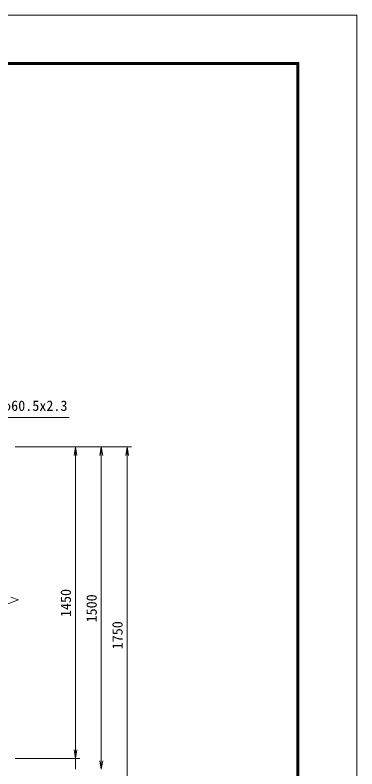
# Model space of a CAD drawing. Units: millimetres, scale not verified. Extents: x -4200 to 4200, y -2970 to 2970.
# Drawn here: x 2611 to 4200, y -537 to 2970 of the extents above; entities that cross this region are included whole.
import ezdxf
from ezdxf.enums import TextEntityAlignment as Align

# ---------------------------------------------------------------- set-up
doc = ezdxf.new("R2010")
doc.units = ezdxf.units.MM
doc.header["$LTSCALE"] = 20
for name, color, linetype, lineweight in [('0-4_0', 7, 'Continuous', 9), ('0-8_D-STR-DIM', 7, 'Continuous', 9), ('0-9_D-STR-TXT', 7, 'Continuous', 9), ('0-B_D-TTL', 7, 'Continuous', 9)]:
    doc.layers.add(name, color=color, linetype=linetype, lineweight=lineweight)
doc.styles.add('ＭＳ ゴシック', font='')
doc.styles.get('ＭＳ ゴシック').set_extended_font_data('MS Gothic')

# ---------------------------------------------------------------- blocks, each defined once
blk = doc.blocks.new('_Open')
at = {"layer": '0-4_0'}
blk.add_line((-20, 3.33), (0, 0), dxfattribs=at)
blk.add_lwpolyline([(-20, -3.33), (0, 0), (-20, 0)], dxfattribs=at)

msp = doc.modelspace()

# ---------------------------------------------------------------- linework, layer by layer
at = {"layer": '0-8_D-STR-DIM'}
for p, q in [((2611.99, 961.37), (2911.99, 961.37)), ((2611.99, 961.37), (3031.99, 961.37)), ((2611.99, 961.37), (3151.99, 961.37)), ((2891.99, -448.63), (2891.99, 921.37)), ((3011.99, -498.63), (3011.99, 921.37)), ((3131.99, -748.63), (3131.99, 921.37)), ((2556.75, 223.54), (2627.23, 249.19)), ((2627.23, 249.19), (2591.99, 262.02)), ((2891.99, -448.63), (2891.99, -408.63)), ((2611.99, -488.63), (2911.99, -488.63)), ((2611.99, -488.63), (2911.99, -488.63)), ((2891.99, -538.63), (2891.99, -488.63))]:
    msp.add_line(p, q, dxfattribs=at)
at = {"layer": '0-9_D-STR-TXT'}
msp.add_lwpolyline([(2862.89, 1098.46), (2329.73, 1098.46), (2247.8, 872.73)], dxfattribs=at)
at = {"layer": '0-B_D-TTL'}
for points in [[(-4200, -2970), (4200, -2970), (4200, 2970), (-4200, 2970)], [(-3930, 2750), (3930, 2750), (3930, -2750), (-3930, -2750)], [(-3927.5, 2747.5), (3927.5, 2747.5), (3927.5, -2747.5), (-3927.5, -2747.5)], [(-3925, 2745), (3925, 2745), (3925, -2745), (-3925, -2745)], [(-3922.5, 2742.5), (3922.5, 2742.5), (3922.5, -2742.5), (-3922.5, -2742.5)], [(-3920, 2740), (3920, 2740), (3920, -2740), (-3920, -2740)]]:
    msp.add_lwpolyline(points, close=True, dxfattribs=at)

# ---------------------------------------------------------------- block references
at = {"layer": '0-8_D-STR-DIM', "xscale": 2, "yscale": 2}
for p, rotation in [((2891.99, 961.37), 90), ((3011.99, 961.37), 90), ((3131.99, 961.37), 90), ((2891.99, -488.63), 270), ((2891.99, -488.63), 270), ((3011.99, -538.63), 270)]:
    msp.add_blockref('_Open', p, dxfattribs=dict(at, rotation=rotation))

# ---------------------------------------------------------------- texts
at = {"layer": '0-8_D-STR-DIM', "style": 'ＭＳ ゴシック'}
for s, p in [('1450', (2885.24, 169.47)), ('1500', (3005.24, 144.47)), ('1750', (3125.24, 19.47))]:
    msp.add_text(s, height=48.09, rotation=90, dxfattribs=at).set_placement(p, align=Align.BOTTOM_LEFT)
at = {"layer": '0-9_D-STR-TXT', "style": 'ＭＳ ゴシック'}
msp.add_text('門柱 φ60.5x2.3', height=48.09, dxfattribs=at).set_placement((2379.38, 1114.35), align=Align.BOTTOM_LEFT)

doc.saveas('drawing.dxf')
